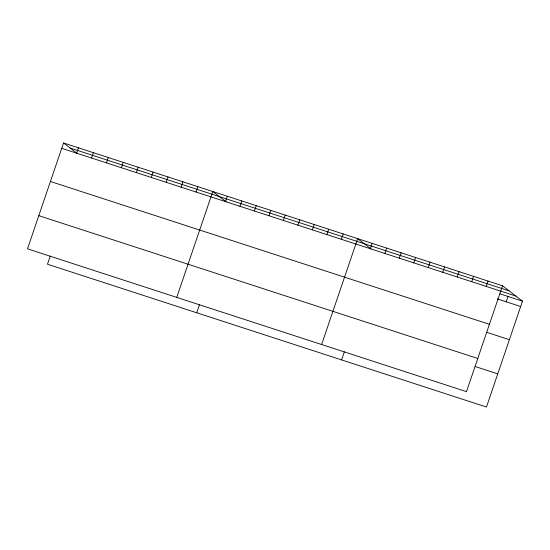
<?xml version="1.0" encoding="UTF-8"?>
<svg xmlns="http://www.w3.org/2000/svg" width="550" height="550" viewBox="0 0 550 550"><rect width="100%" height="100%" fill="white"/><g stroke="black" fill="none" stroke-linecap="round" stroke-linejoin="round"><path stroke-width="0.82" d="M63.539 142.966L27.5 248.834L466.482 391.648L502.521 285.78L63.539 142.966L76.924 153.271M76.642 153.168L78.464 147.819M50.236 256.128L47.479 264.22L486.461 407.034L522.5 301.166L502.521 285.78M91.568 158.029L93.39 152.68M106.494 162.882L108.316 157.534M121.419 167.736L123.241 162.387M136.345 172.59L138.167 167.248M151.271 177.451L153.093 172.102M166.196 182.304L168.018 176.956M181.122 187.158L182.944 181.809M196.048 192.019L197.869 186.67M176.756 297.392L212.795 191.524L226.181 201.829M225.459 201.582L227.281 196.233M196.735 312.778L199.485 304.686M239.944 206.298L241.766 200.949M254.43 211.008L256.252 205.659M268.916 215.724L270.738 210.375M283.408 220.433L285.223 215.084M297.894 225.149L299.716 219.801M312.379 229.859L314.201 224.517M326.865 234.575L328.687 229.226M341.351 239.284L343.173 233.942M321.619 344.52L357.658 238.652L371.044 248.958M370.322 248.717L372.144 243.368M341.598 359.906L344.348 351.814M384.808 253.426L386.629 248.077M399.293 258.143L401.115 252.794M413.786 262.852L415.601 257.503M428.271 267.568L430.086 262.219M442.757 272.278L444.579 266.929M457.243 276.994L459.064 271.645M471.728 281.703L473.55 276.354M486.214 286.419L488.036 281.071M506.192 301.799L508.014 296.45M70.132 148.046L509.114 290.861M61.717 148.314L515.907 296.086M499.964 293.831L522.5 301.166M497.337 298.918L520.678 306.515M50.428 181.486L489.411 324.301M486.853 332.351L509.389 339.687M38.796 215.662L477.771 358.476M475.221 366.534L497.75 373.862"/></g></svg>
